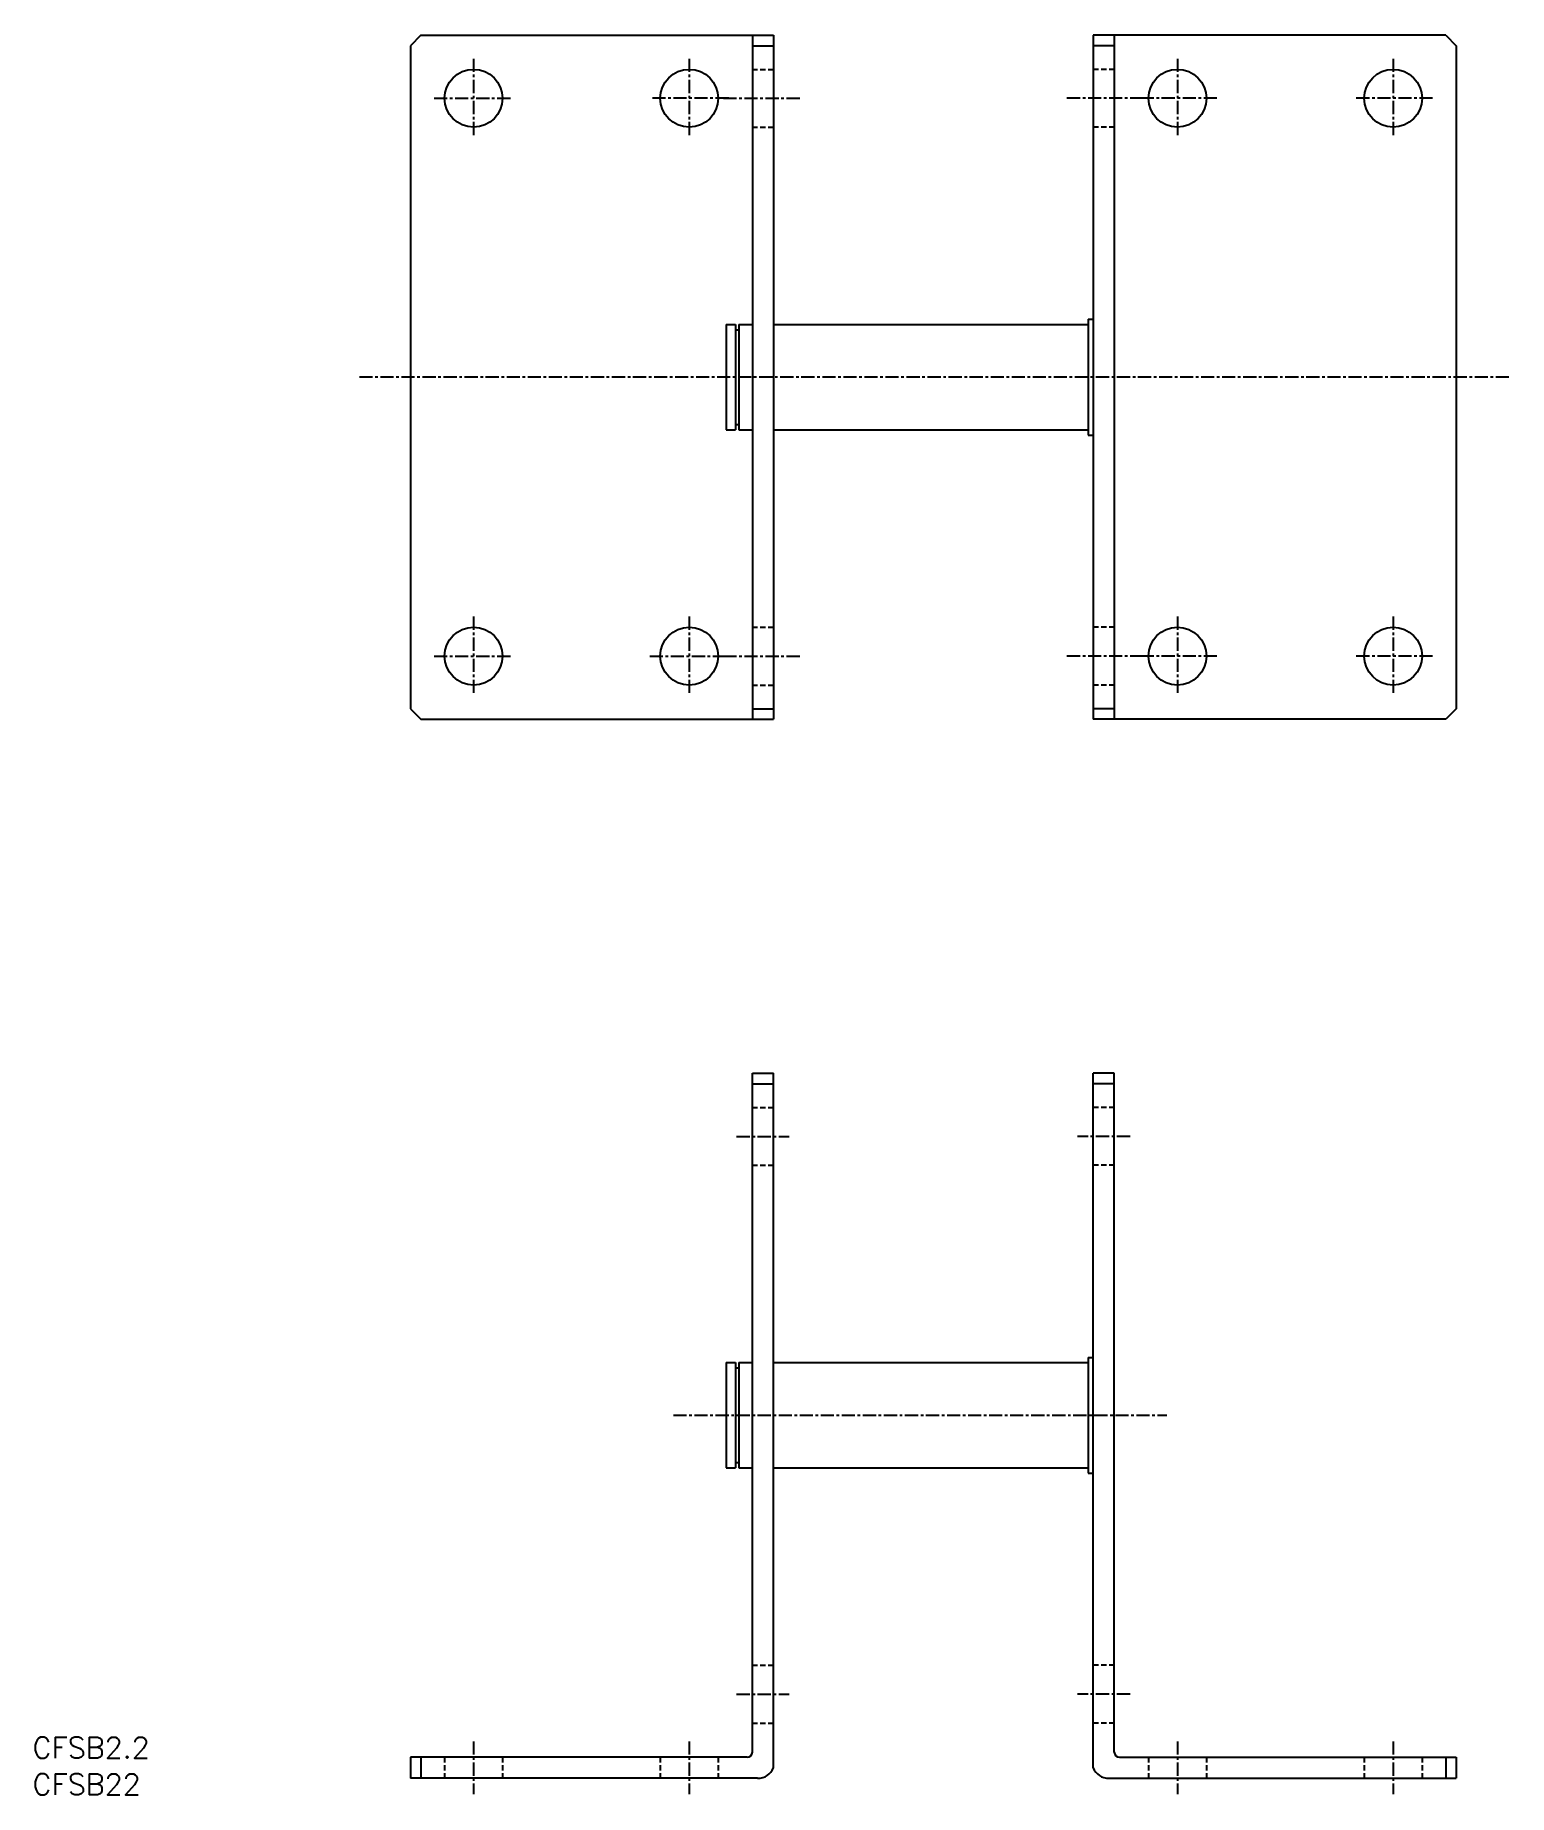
# Model space of a CAD drawing. Extents: x 64 to 205, y 62 to 229.
import ezdxf

# ---------------------------------------------------------------- set-up
doc = ezdxf.new("R2010")
doc.units = 0
doc.linetypes.add('CENTER', pattern=[2, 1.25, -0.25, 0.25, -0.25])
doc.linetypes.add('DASHED', pattern=[0.75, 0.5, -0.25])
doc.layers.get('0').update_dxf_attribs({"linetype": 'CONTINUOUS'})
doc.layers.add('CENTER', color=1, linetype='CENTER')
doc.styles.get("Standard").update_dxf_attribs({"font": 'txt.shx', "bigfont": 'extfont.shx'})

msp = doc.modelspace()

# ---------------------------------------------------------------- linework, layer by layer
at = {"color": 7, "linetype": 'CONTINUOUS'}
for p, q in [((101.14, 229.39), (100.14, 228.39)), ((101.14, 229.39), (134.64, 229.39)), ((132.64, 229.39), (132.64, 164.39)), ((134.64, 229.39), (134.64, 164.39)), ((165.04, 229.39), (165.04, 164.39)), ((198.54, 229.39), (165.04, 229.39)), ((167.04, 229.39), (167.04, 164.39)), ((198.54, 229.39), (199.54, 228.39)), ((100.14, 228.39), (100.14, 165.39)), ((132.64, 228.39), (134.64, 228.39)), ((167.04, 228.39), (165.04, 228.39)), ((199.54, 228.39), (199.54, 165.39)), ((164.54, 202.39), (164.54, 191.39)), ((164.54, 202.39), (165.04, 202.39)), ((130.14, 201.89), (131.04, 201.89)), ((130.14, 201.89), (130.14, 191.89)), ((131.04, 201.89), (131.04, 191.89)), ((131.04, 201.39), (131.34, 201.39)), ((131.34, 201.89), (131.34, 191.89)), ((131.34, 201.89), (132.64, 201.89)), ((134.64, 201.89), (164.54, 201.89)), ((131.04, 192.39), (131.34, 192.39)), ((130.14, 191.89), (131.04, 191.89)), ((131.34, 191.89), (132.64, 191.89)), ((134.64, 191.89), (164.54, 191.89)), ((164.54, 191.39), (165.04, 191.39)), ((100.14, 165.39), (101.14, 164.39)), ((101.14, 164.39), (134.64, 164.39)), ((132.64, 165.39), (134.64, 165.39)), ((167.04, 165.39), (165.04, 165.39)), ((198.54, 164.39), (165.04, 164.39)), ((199.54, 165.39), (198.54, 164.39)), ((132.64, 130.75), (134.64, 130.75)), ((132.64, 66.25), (132.64, 130.75)), ((134.64, 64.75), (134.64, 130.75)), ((167.04, 130.75), (165.04, 130.75)), ((165.04, 64.75), (165.04, 130.75)), ((167.04, 66.25), (167.04, 130.75)), ((132.64, 129.75), (134.64, 129.75)), ((167.04, 129.75), (165.04, 129.75)), ((164.54, 103.75), (165.04, 103.75)), ((164.54, 103.75), (164.54, 92.75)), ((130.14, 103.25), (130.14, 93.25)), ((130.14, 103.25), (131.04, 103.25)), ((131.04, 103.25), (131.04, 93.25)), ((131.04, 102.75), (131.34, 102.75)), ((131.34, 103.25), (132.64, 103.25)), ((131.34, 103.25), (131.34, 93.25)), ((134.64, 103.25), (164.54, 103.25)), ((131.04, 93.75), (131.34, 93.75)), ((130.14, 93.25), (131.04, 93.25)), ((131.34, 93.25), (132.64, 93.25)), ((134.64, 93.25), (164.54, 93.25)), ((164.54, 92.75), (165.04, 92.75)), ((132.14, 65.75), (100.14, 65.75)), ((100.14, 65.75), (100.14, 63.75)), ((101.14, 65.75), (101.14, 63.75)), ((167.54, 65.75), (199.54, 65.75)), ((198.54, 65.75), (198.54, 63.75)), ((199.54, 65.75), (199.54, 63.75)), ((133.14, 63.75), (100.14, 63.75)), ((166.54, 63.75), (199.54, 63.75))]:
    msp.add_line(p, q, dxfattribs=at)
at = {"color": 3, "linetype": 'DASHED'}
for p, q in [((132.64, 226.14), (134.64, 226.14)), ((167.04, 226.14), (165.04, 226.14)), ((132.64, 220.64), (134.64, 220.64)), ((167.04, 220.64), (165.04, 220.64)), ((132.64, 173.14), (134.64, 173.14)), ((167.04, 173.14), (165.04, 173.14)), ((132.64, 167.64), (134.64, 167.64)), ((167.04, 167.64), (165.04, 167.64))]:
    msp.add_line(p, q, dxfattribs=at)
at = {"color": 7, "linetype": 'CONTINUOUS'}
for centre in [(106.14, 223.39), (126.64, 223.39), (173.04, 223.39), (193.54, 223.39), (106.14, 170.39), (126.64, 170.39), (173.04, 170.39), (193.54, 170.39)]:
    msp.add_circle(centre, 2.75, dxfattribs=at)
for centre, radius, start, end in [((132.14, 66.25), 0.5, 270, 0), ((167.54, 66.25), 0.5, 180, 270), ((133.2, 65.29), 1.53, 267.6884, 339.6917), ((166.47, 65.29), 1.53, 200.3083, 272.3116)]:
    msp.add_arc(centre, radius, start, end, dxfattribs=at)
at = {"layer": 'CENTER', "color": 1, "linetype": 'CENTER'}
for p, q in [((106.14, 227.14), (106.14, 219.64)), ((126.64, 227.14), (126.64, 219.64)), ((173.04, 227.14), (173.04, 219.64)), ((193.54, 227.14), (193.54, 219.64)), ((102.39, 223.39), (109.89, 223.39)), ((130.39, 223.39), (122.89, 223.39)), ((129.89, 223.39), (137.39, 223.39)), ((169.79, 223.39), (162.29, 223.39)), ((176.79, 223.39), (169.29, 223.39)), ((197.29, 223.39), (189.79, 223.39)), ((204.54, 196.89), (95.14, 196.89)), ((106.14, 174.14), (106.14, 166.64)), ((126.64, 174.14), (126.64, 166.64)), ((173.04, 174.14), (173.04, 166.64)), ((193.54, 174.14), (193.54, 166.64)), ((102.39, 170.39), (109.89, 170.39)), ((122.89, 170.39), (130.39, 170.39)), ((129.89, 170.39), (137.39, 170.39)), ((169.79, 170.39), (162.29, 170.39)), ((176.79, 170.39), (169.29, 170.39)), ((197.29, 170.39), (189.79, 170.39)), ((131.14, 124.75), (136.14, 124.75)), ((168.54, 124.75), (163.54, 124.75)), ((125.14, 98.25), (172.04, 98.25)), ((131.14, 71.75), (136.14, 71.75)), ((168.54, 71.75), (163.54, 71.75)), ((106.14, 67.25), (106.14, 62.25)), ((126.64, 67.25), (126.64, 62.25)), ((173.04, 67.25), (173.04, 62.25)), ((193.54, 67.25), (193.54, 62.25))]:
    msp.add_line(p, q, dxfattribs=at)
at = {"layer": 'CENTER', "color": 3, "linetype": 'DASHED'}
for p, q in [((132.64, 127.5), (134.64, 127.5)), ((167.04, 127.5), (165.04, 127.5)), ((132.64, 122), (134.64, 122)), ((167.04, 122), (165.04, 122)), ((132.64, 74.5), (134.64, 74.5)), ((167.04, 74.5), (165.04, 74.5)), ((132.64, 69), (134.64, 69)), ((167.04, 69), (165.04, 69)), ((103.39, 65.75), (103.39, 63.75)), ((108.89, 65.75), (108.89, 63.75)), ((123.89, 65.75), (123.89, 63.75)), ((129.39, 65.75), (129.39, 63.75)), ((170.29, 65.75), (170.29, 63.75)), ((175.79, 65.75), (175.79, 63.75)), ((190.79, 65.75), (190.79, 63.75)), ((196.29, 65.75), (196.29, 63.75))]:
    msp.add_line(p, q, dxfattribs=at)

# ---------------------------------------------------------------- texts
for s, p in [('CFSB2.2', (64.22, 65.67)), ('CFSB22', (64.22, 62.18))]:
    msp.add_text(s, height=2).set_placement(p)

doc.saveas('drawing.dxf')
